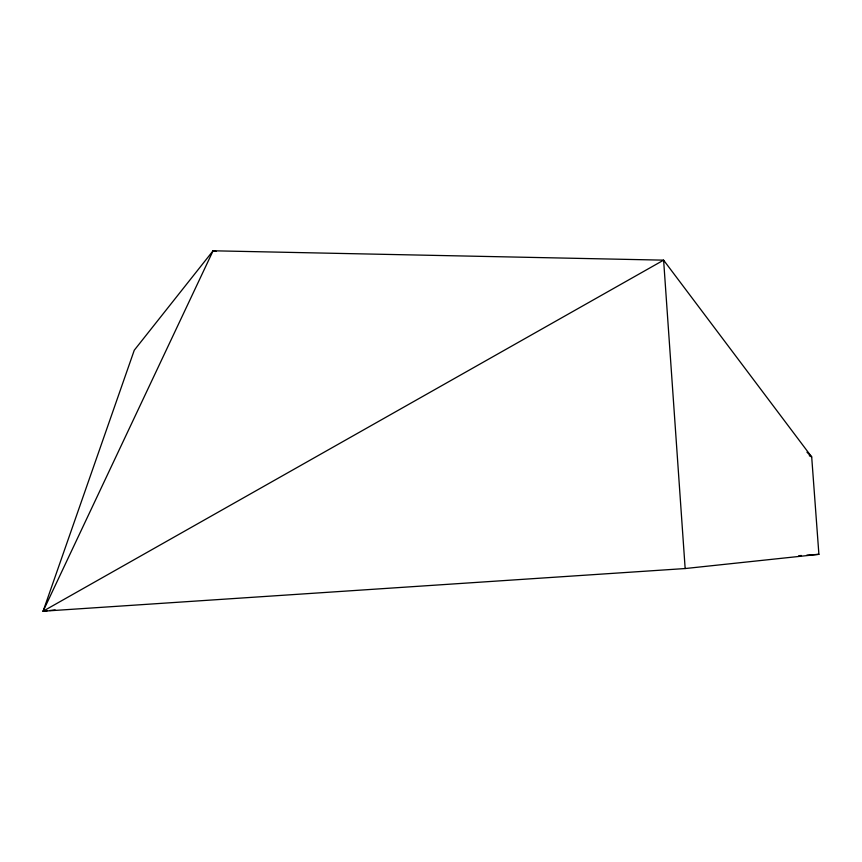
<?xml version="1.0" encoding="UTF-8"?>
<svg xmlns="http://www.w3.org/2000/svg" width="862" height="862" viewBox="0 0 862 862"><rect width="100%" height="100%" fill="white"/><g stroke="black" fill="none" stroke-linecap="round" stroke-linejoin="round"><path stroke-width="1.29" d="M47.119 610.781L43.1 611.212L134.267 350.231L213.086 250.788L663.611 260.152L811.692 456.925L818.9 554.331L685.161 568.543L43.1 611.212L213.086 250.788L215.748 251.198M43.1 611.212L663.611 260.152L685.161 568.543M49.791 610.501L55.146 609.919M798.762 555.699L801.444 555.516M806.81 555.15L818.9 554.331M215.705 251.392L213.086 250.788L215.705 251.424M809.278 455.739L811.692 456.925L806.961 452.184"/></g></svg>
